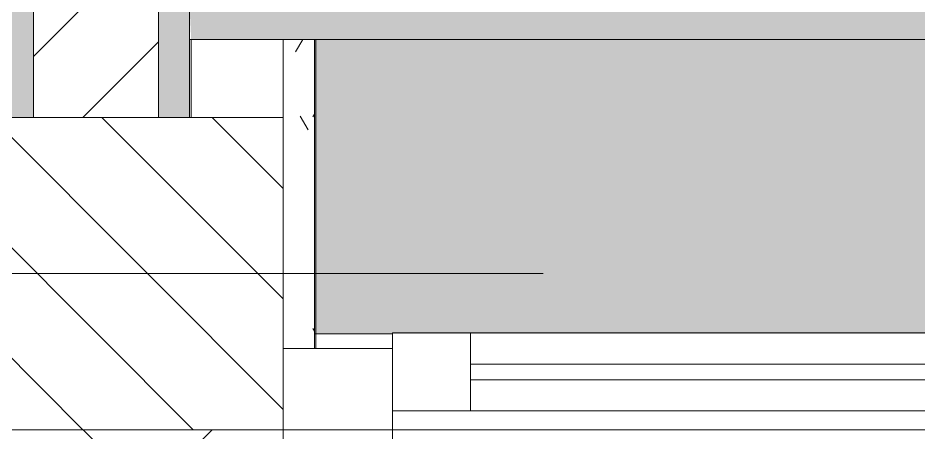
# Model space of a CAD drawing. Header units: millimetres. Extents: x 81773 to 282675, y -8553 to 29000.
# Drawn here: x 109660 to 110238, y -102 to 164 of the extents above; entities that cross this region are included whole.
import ezdxf

# ---------------------------------------------------------------- set-up
doc = ezdxf.new("R2010")
doc.units = ezdxf.units.MM
doc.linetypes.add('Осевая', pattern=[3175, 635, -476.25, 1587.5, -476.25])
for name, color, linetype, lineweight in [('A-GLAZ', 7, 'Continuous', 9), ('A-GLAZ-1', 7, 'Continuous', 13), ('A-WALL', 7, 'Continuous', 9), ('I-WALL', 7, 'Continuous', 9), ('Знаки', 7, 'Continuous', 9), ('Оси-2', 7, 'Осевая', 9)]:
    doc.layers.add(name, color=color, linetype=linetype, lineweight=lineweight)
for name, color, linetype, lineweight, true_color in [('A-WALL-1', 9, 'Continuous', 9, 0x808080), ('A-WALL-FNSH-1', 9, 'Continuous', 9, 0x808080), ('I-WALL-2', 9, 'Continuous', 9, 0x808080)]:
    doc.layers.add(name, color=color, linetype=linetype, lineweight=lineweight, true_color=true_color)
pattern_1 = [(0, (0, 0), (121.92, 30.48), [10.058, -81.382, 10.058, -81.382, -487.68]), (0, (0, 0), (121.92, 30.48), [-182.88, 10.058, -172.822, 10.058, -81.382, -213.36]), (0, (0, 0), (121.92, 30.48), [-457.2, 10.058, -50.902, 10.058, -142.342]), (120, (45.72, 15.24), (-87.356454, 90.345817), [10.058, -81.382, 10.058, -81.382, -487.68]), (120, (45.72, 15.24), (-87.356454, 90.345817), [-182.88, 10.058, -172.822, 10.058, -81.382, -213.36]), (120, (45.72, 15.24), (-87.356454, 90.345817), [-457.2, 10.058, -50.902, 10.058, -142.342]), (240, (60.96, 76.2), (-34.563546, -120.825817), [10.058, -81.382, 10.058, -81.382, -487.68]), (240, (60.96, 76.2), (-34.563546, -120.825817), [-182.88, 10.058, -172.822, 10.058, -81.382, -213.36]), (240, (60.96, 76.2), (-34.563546, -120.825817), [-457.2, 10.058, -50.902, 10.058, -142.342])]

# ---------------------------------------------------------------- blocks, each defined once
blk = doc.blocks.new('120_Окно_СКБ_1Ст - 120_Окно_СКБ_1Ст 900х2500_h_ с форточкой-V25-План раскладки напольных покрытий 3 этажа в осях 23-33')
at = {"layer": 'A-GLAZ'}
for p, q in [((-330, -107), (330, -107)), ((330, -117), (-330, -117)), ((380, -127), (430, -127))]:
    blk.add_line(p, q, dxfattribs=at)
at = {"layer": 'A-GLAZ-1'}
for p, q in [((380, -127), (380, -57)), ((450, -57), (450, -127)), ((380, -87), (-380, -87)), ((330, -137), (330, -87)), ((380, -137), (380, -87)), ((450, -127), (380, -127)), ((-380, -137), (380, -137))]:
    blk.add_line(p, q, dxfattribs=at)
blk = doc.blocks.new('Зашивка радиатора_ с перфорацией М1_1 - Зашивка радиатора_ с перфорацией М1_1-V53-План раскладки напольных покрытий 3 этажа в осях 23-33')
at = {"layer": 'Знаки'}
blk.add_hatch(color=256, dxfattribs=at).paths.add_polyline_path([(430, 380), (-430, 380), (-430, 191.36), (430, 191.36), (430, 249.59)])
blk.add_line((430, 380), (380, 380), dxfattribs=at)

msp = doc.modelspace()

# ---------------------------------------------------------------- hatches: boundary and pattern name
at = {"layer": 'A-WALL'}
h = msp.add_hatch(dxfattribs=at)
h.set_pattern_fill('FP_2', color=256, style=0, pattern_type=2)
h.set_pattern_definition([(135, (0, 0), (-35.35534, -35.35534), [])])
h.paths.add_polyline_path([(121430, -100), (121430, 100), (121130, 100), (121130, -100)])
h.paths.add_polyline_path([(118830, -100), (119330, -100), (119330, 100), (118830, 100)])
h.paths.add_polyline_path([(116975.58, -100), (117030, -100), (117030, 100), (115980, 100), (115980, -100), (116338.96, -100)])
h.paths.add_polyline_path([(113430, -100), (113680, -100), (113680, 100), (113430, 100), (113430, 91.76)])
h.paths.add_polyline_path([(111630, -100), (111630, 100), (110730, 100), (110730, -100), (111245.98, -100)])
h.paths.add_polyline_path([(109336.12, -100), (109830, -100), (109830, 100), (108930, 100), (108930, -100)])
h.paths.add_polyline_path([(106153.01, -100), (106230, -100), (106230, 100), (105180, 100), (105180, -100), (105516.39, -100)])
h.paths.add_polyline_path([(102880, -100), (102880, 100), (102630, 100), (102630, -100)])
h.paths.add_polyline_path([(100830, -100), (101730, -100), (101730, 100), (100830, 100), (100830, 91.76)])
h.paths.add_polyline_path([(97876.92, -100), (98130, -100), (98130, 100), (97080, 100), (97080, -100), (97240.3, -100)])
h.paths.add_polyline_path([(94780, -100), (94780, 100), (94530, 100), (94530, -100), (94693.82, -100)])
h.paths.add_polyline_path([(92730, -100), (92730, 100), (91930, 100), (91930, -100), (92147.33, -100)])
h = msp.add_hatch(dxfattribs=at)
h.set_pattern_fill('FP_1', color=256, style=0, pattern_type=2)
h.set_pattern_definition([(45, (0, 0), (-70.71068, 70.71068), []), (135, (0, 0), (-70.71068, -70.71068), [])])
h.paths.add_polyline_path([(125080, -250), (125080, -100), (123730, -100), (123730, -250), (124615.04, -250)])
h.paths.add_polyline_path([(121430, -250), (121430, -100), (120230, -100), (120230, -250), (120795.31, -250)])
h.paths.add_polyline_path([(116975.58, -250), (117030, -250), (117030, -100), (115980, -100), (115980, -250), (116338.96, -250)])
h.paths.add_polyline_path([(118885.44, -250), (119330, -250), (119330, -100), (117930, -100), (117930, -250), (118248.82, -250)])
h.paths.add_polyline_path([(113155.85, -250), (113680, -250), (113680, -100), (112530, -100), (112530, -250)])
h.paths.add_polyline_path([(111245.98, -250), (111630, -250), (111630, -100), (110730, -100), (110730, -250)])
h.paths.add_polyline_path([(109830, -250), (109830, -100), (108930, -100), (108930, -250), (109336.12, -250)])
h.paths.add_polyline_path([(107130, -250), (108030, -250), (108030, -100), (107130, -100)])
h.paths.add_polyline_path([(105180, -250), (106230, -250), (106230, -100), (105180, -100)])
h.paths.add_polyline_path([(102333.28, -250), (102880, -250), (102880, -100), (100830, -100), (100830, -250), (101730, -250)])
h.paths.add_polyline_path([(99150.17, -250), (99930, -250), (99930, -100), (99030, -100), (99030, -250)])
h.paths.add_polyline_path([(98130, -250), (98130, -100), (97080, -100), (97080, -250), (97876.92, -250)])
h.paths.add_polyline_path([(94780, -250), (94780, -100), (93630, -100), (93630, -250), (94693.82, -250)])
h.paths.add_polyline_path([(90874.08, -250), (91030, -250), (91030, -100), (89210, -100), (89210, -250), (89600.84, -250)])
h.paths.add_polyline_path([(92147.33, -250), (92730, -250), (92730, -100), (91930, -100), (91930, -250)])
at = {"layer": 'I-WALL'}
h = msp.add_hatch(dxfattribs=at)
h.set_pattern_fill('FP_5', color=256, style=0, pattern_type=2)
h.set_pattern_definition([(45, (0, 0), (-35.35534, 35.35534), [])])
h.paths.add_polyline_path([(109750, 100), (109749, 3755), (109670, 3755), (109670, 100)])
h.paths.add_polyline_path([(109749, 5155), (109750, 5155), (109750, 10400), (109670, 10400), (109670, 5155), (109720, 5155)])
at = {"layer": 'I-WALL-2'}
h = msp.add_hatch(dxfattribs=at)
h.set_pattern_fill('FP_35', color=256, style=0, pattern_type=2)
h.set_pattern_definition(pattern_1)
h.paths.add_polyline_path([(109654.43, 100), (109670, 100), (109669.69, 3700), (109662, 3700), (109662, 3755), (109650, 3755), (109650, 100)])
h.paths.add_polyline_path([(109650, 5155), (109662, 5155), (109662, 5210), (109670, 5210), (109670, 10380), (109650, 10379), (109650, 5175)])
h = msp.add_hatch(dxfattribs=at)
h.set_pattern_fill('FP_35', color=256, style=0, pattern_type=2)
h.set_pattern_definition(pattern_1)
h.paths.add_polyline_path([(109770, 100), (109770, 3755), (109758, 3755), (109758, 3700), (109750, 3700), (109750, 100)])
h.paths.add_polyline_path([(109758, 5155), (109770, 5155), (109770, 6600), (109750, 6600), (109750.76, 5210), (109758, 5210), (109758, 5168.33)])
h = msp.add_hatch(dxfattribs=at)
h.set_pattern_fill('FP_35', color=256, style=0, pattern_type=2)
h.set_pattern_definition(pattern_1)
h.paths.add_polyline_path([(124615.04, 150), (124810, 150), (124810, 170), (109770, 170), (109771, 150), (123978.42, 150)])
h = msp.add_hatch(dxfattribs=at)
h.set_pattern_fill('FP_35', color=256, style=0, pattern_type=2)
h.set_pattern_definition(pattern_1)
h.paths.add_polyline_path([(109850, -48), (109850, 150), (109830, 150), (109830, -48)])

# ---------------------------------------------------------------- linework, layer by layer
at = {"layer": 'A-WALL'}
for p, q in [((109770, 100), (109770, 3755)), ((109670, 3700), (109670, 100)), ((102630, -100), (111630, -100)), ((108930, -100), (109830, -100))]:
    msp.add_line(p, q, dxfattribs=at)
at = {"layer": 'A-WALL-1'}
for p, q in [((109750, 100), (109750, 3700)), ((109770, 150), (124830, 150)), ((109850, 150), (109830, 150)), ((109830, 150), (109830, -48)), ((109850, -48), (109850, 150)), ((109830, 100), (108930, 100)), ((109830, -250), (109830, 100)), ((109830, -48), (109850, -48))]:
    msp.add_line(p, q, dxfattribs=at)
at = {"layer": 'A-WALL-FNSH-1'}
for p, q in [((109771, 100), (109771, 150)), ((109851, 150), (109850, 150)), ((109851, -48), (109851, 150)), ((109850, -48), (109851, -48))]:
    msp.add_line(p, q, dxfattribs=at)
at = {"layer": 'I-WALL'}
msp.add_line((110730, -100), (109830, -100), dxfattribs=at)
at = {"layer": 'Оси-2'}
msp.add_line((85072.92, 0), (122760, 0), dxfattribs=at)

# ---------------------------------------------------------------- block references
at = {"layer": 'A-GLAZ', "rotation": 180}
msp.add_blockref('120_Окно_СКБ_1Ст - 120_Окно_СКБ_1Ст 900х2500_h_ с форточкой-V25-План раскладки напольных покрытий 3 этажа в осях 23-33', (110280, -175), dxfattribs=at)
at = {"layer": 'Знаки', "rotation": 180}
msp.add_blockref('Зашивка радиатора_ с перфорацией М1_1 - Зашивка радиатора_ с перфорацией М1_1-V53-План раскладки напольных покрытий 3 этажа в осях 23-33', (110280, 341.36), dxfattribs=at)

doc.saveas('drawing.dxf')
